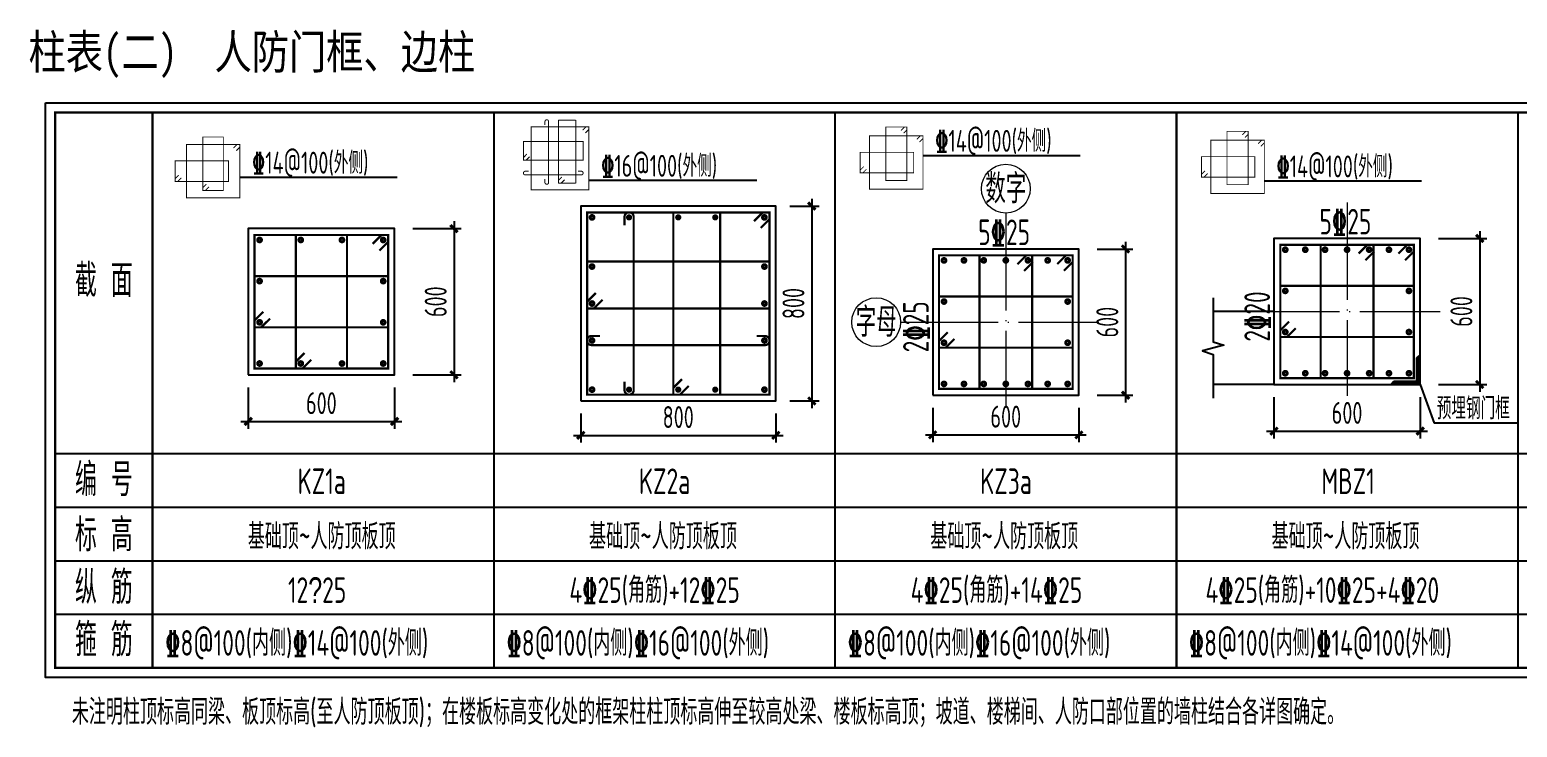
# Model space of a CAD drawing. Extents: x -502255 to 1362592, y -400300 to 332622.
# Drawn here: x 392964 to 423475, y -33413 to -19095 of the extents above; entities that cross this region are included whole.
import ezdxf
from ezdxf.enums import TextEntityAlignment as Align

# ---------------------------------------------------------------- set-up
doc = ezdxf.new("R2010")
doc.units = 0
doc.header["$LTSCALE"] = 1000
doc.header["$MEASUREMENT"] = 0
doc.linetypes.add('DOTE', pattern=[2.42, 2, -0.2, 0.02, -0.2])
doc.layers.add('AXIS_DE_NUM', color=7, linetype='Continuous', lineweight=13)
for name, color, linetype in [('COLU_DE', 7, 'Continuous'), ('COLU_DE_REIN', 1, 'Continuous'), ('DIM', 3, 'Continuous'), ('DOTE', 26, 'DOTE'), ('PUB_TEXT', 7, 'Continuous'), ('TAB', 7, 'Continuous'), ('TAB_TEXE', 7, 'Continuous'), ('TEXT', 53, 'Continuous'), ('THIN', 7, 'Continuous'), ('WALL', 2, 'Continuous')]:
    doc.layers.add(name, color=color, linetype=linetype)
doc.styles.add('TSSD_Axis', font='complex.shx', dxfattribs={"width": 0.7, "bigfont": 'hztxt.shx'})
doc.styles.add('TSSD_Dimension', font='tssdeng.shx', dxfattribs={"width": 0.7, "bigfont": 'Tssdchn.shx'})
doc.styles.add('TSSD_Label', font='tssdeng2.shx', dxfattribs={"width": 0.7, "bigfont": 'tssdchn.shx'})
doc.styles.add('TYDG_01', font='', dxfattribs={"width": 0.8})
doc.styles.get('TYDG_01').set_extended_font_data('SimSun')
doc.dimstyles.new('TSSD_30_150', dxfattribs={"dimtxt": 450, "dimasz": 150, "dimexe": 150, "dimexo": 375, "dimgap": 150, "dimtad": 1, "dimdec": 0, "dimlfac": 0.2, "dimzin": 0, "dimdsep": 46, "dimtxsty": 'TSSD_Dimension', "dimblk": 'ARCHTICK', "dimblk1": 'ARCHTICK', "dimblk2": 'ARCHTICK', "dimcen": 0, "dimdle": 150, "dimclrt": 7, "dimadec": 0, "dimazin": 0, "dimtfac": 1, "dimtdec": 0, "dimtix": 1, "dimtmove": 2, "dimatfit": 3, "dimfxl": 1, "dimtolj": 1, "dimtzin": 0, "dimarcsym": 0})

# ---------------------------------------------------------------- blocks, each defined once
blk = doc.blocks.new('_ArchTick')
at = {"color": 0, "linetype": 'ByBlock', "const_width": 0.4}
blk.add_lwpolyline([(-0.5, -0.5), (0.5, 0.5)], dxfattribs=at)
blk = doc.blocks.new('*D1632')
at = {"layer": 'Defpoints', "color": 0, "transparency": 16777216}
for p in [(421484, -23378), (421484, -26378), (422704, -26378)]:
    blk.add_point(p, dxfattribs=at)
at = {"layer": 'DIM', "color": 0, "lineweight": -2, "transparency": 16777216}
for p, q in [((421859, -23378), (422854, -23378)), ((422704, -23228), (422704, -26528)), ((421859, -26378), (422854, -26378))]:
    blk.add_line(p, q, dxfattribs=at)
at = {"layer": 'DIM', "color": 0, "lineweight": -2, "transparency": 16777216, "xscale": 150, "yscale": 150, "zscale": 150}
for p, rotation in [((422704, -23378), 90), ((422704, -26378), 270)]:
    blk.add_blockref('_ArchTick', p, dxfattribs=dict(at, rotation=rotation))
at = {"layer": 'DIM', "color": 7, "transparency": 16777216, "insert": (422329, -24878), "char_height": 450, "attachment_point": 5, "rotation": 90, "style": 'TSSD_Dimension'}
blk.add_mtext('\\A1;600', dxfattribs=at)
blk = doc.blocks.new('*D1633')
at = {"layer": 'Defpoints', "color": 0, "transparency": 16777216}
for p in [(418484, -26262), (421484, -26262), (421484, -27335)]:
    blk.add_point(p, dxfattribs=at)
at = {"layer": 'DIM', "color": 0, "lineweight": -2, "transparency": 16777216}
for p, q in [((418484, -26637), (418484, -27485)), ((421484, -26637), (421484, -27485)), ((418334, -27335), (421634, -27335))]:
    blk.add_line(p, q, dxfattribs=at)
at = {"layer": 'DIM', "color": 0, "lineweight": -2, "transparency": 16777216, "xscale": 150, "yscale": 150, "zscale": 150, "rotation": 180}
blk.add_blockref('_ArchTick', (418484, -27335), dxfattribs=at)
at = {"layer": 'DIM', "color": 0, "lineweight": -2, "transparency": 16777216, "xscale": 150, "yscale": 150, "zscale": 150}
blk.add_blockref('_ArchTick', (421484, -27335), dxfattribs=at)
at = {"layer": 'DIM', "color": 7, "transparency": 16777216, "insert": (419984, -26960), "char_height": 450, "attachment_point": 5, "style": 'TSSD_Dimension'}
blk.add_mtext('\\A1;600', dxfattribs=at)
blk = doc.blocks.new('mbjg')
at = {"layer": 'WALL'}
h = blk.add_hatch(dxfattribs=at)
h.set_pattern_fill('ANSI31', color=256, scale=177.992209, style=0)
h.set_pattern_definition([(45, (182039.926, 545654.064), (-15.73243726, 15.73243726), [])])
h.paths.add_polyline_path([(240754, -178366), (240154, -178366), (240214, -178437), (240682, -178437), (240682, -178916), (240754, -178966)])
for p, q in [((240154, -178366), (240214, -178437)), ((240154, -178366), (240754, -178366)), ((240214, -178437), (240682, -178437)), ((240682, -178437), (240682, -178916)), ((240754, -178366), (240754, -178966)), ((240682, -178916), (240754, -178966))]:
    blk.add_line(p, q, dxfattribs=at)
blk = doc.blocks.new('*D1638')
at = {"layer": 'Defpoints', "color": 0, "transparency": 16777216}
for p in [(400446, -23178), (400446, -26178), (401666, -26178)]:
    blk.add_point(p, dxfattribs=at)
at = {"layer": 'DIM', "color": 0, "lineweight": -2, "transparency": 16777216}
for p, q in [((400821, -23178), (401816, -23178)), ((401666, -23028), (401666, -26328)), ((400821, -26178), (401816, -26178))]:
    blk.add_line(p, q, dxfattribs=at)
at = {"layer": 'DIM', "color": 0, "lineweight": -2, "transparency": 16777216, "xscale": 150, "yscale": 150, "zscale": 150}
for p, rotation in [((401666, -23178), 90), ((401666, -26178), 270)]:
    blk.add_blockref('_ArchTick', p, dxfattribs=dict(at, rotation=rotation))
at = {"layer": 'DIM', "color": 7, "transparency": 16777216, "insert": (401291, -24678), "char_height": 450, "attachment_point": 5, "rotation": 90, "style": 'TSSD_Dimension'}
blk.add_mtext('\\A1;600', dxfattribs=at)
blk = doc.blocks.new('*D1639')
at = {"layer": 'Defpoints', "color": 0, "transparency": 16777216}
for p in [(397446, -26062), (400446, -26062), (400446, -27135)]:
    blk.add_point(p, dxfattribs=at)
at = {"layer": 'DIM', "color": 0, "lineweight": -2, "transparency": 16777216}
for p, q in [((397446, -26437), (397446, -27285)), ((400446, -26437), (400446, -27285)), ((397296, -27135), (400596, -27135))]:
    blk.add_line(p, q, dxfattribs=at)
at = {"layer": 'DIM', "color": 0, "lineweight": -2, "transparency": 16777216, "xscale": 150, "yscale": 150, "zscale": 150, "rotation": 180}
blk.add_blockref('_ArchTick', (397446, -27135), dxfattribs=at)
at = {"layer": 'DIM', "color": 0, "lineweight": -2, "transparency": 16777216, "xscale": 150, "yscale": 150, "zscale": 150}
blk.add_blockref('_ArchTick', (400446, -27135), dxfattribs=at)
at = {"layer": 'DIM', "color": 7, "transparency": 16777216, "insert": (398946, -26760), "char_height": 450, "attachment_point": 5, "style": 'TSSD_Dimension'}
blk.add_mtext('\\A1;600', dxfattribs=at)
blk = doc.blocks.new('*D1640')
at = {"layer": 'Defpoints', "color": 0, "transparency": 16777216}
for p in [(408181, -22715), (408181, -26715), (409004, -26715)]:
    blk.add_point(p, dxfattribs=at)
at = {"layer": 'DIM', "color": 0, "lineweight": -2, "transparency": 16777216}
for p, q in [((409004, -22565), (409004, -26865)), ((408556, -22715), (409154, -22715)), ((408556, -26715), (409154, -26715))]:
    blk.add_line(p, q, dxfattribs=at)
at = {"layer": 'DIM', "color": 0, "lineweight": -2, "transparency": 16777216, "xscale": 150, "yscale": 150, "zscale": 150}
for p, rotation in [((409004, -22715), 90), ((409004, -26715), 270)]:
    blk.add_blockref('_ArchTick', p, dxfattribs=dict(at, rotation=rotation))
at = {"layer": 'DIM', "color": 7, "transparency": 16777216, "insert": (408629, -24715), "char_height": 450, "attachment_point": 5, "rotation": 90, "style": 'TSSD_Dimension'}
blk.add_mtext('\\A1;800', dxfattribs=at)
blk = doc.blocks.new('*D1641')
at = {"layer": 'Defpoints', "color": 0, "transparency": 16777216}
for p in [(404265, -26598), (408265, -26598), (408265, -27421)]:
    blk.add_point(p, dxfattribs=at)
at = {"layer": 'DIM', "color": 0, "lineweight": -2, "transparency": 16777216}
for p, q in [((404265, -26973), (404265, -27571)), ((408265, -26973), (408265, -27571)), ((404115, -27421), (408415, -27421))]:
    blk.add_line(p, q, dxfattribs=at)
at = {"layer": 'DIM', "color": 0, "lineweight": -2, "transparency": 16777216, "xscale": 150, "yscale": 150, "zscale": 150, "rotation": 180}
blk.add_blockref('_ArchTick', (404265, -27421), dxfattribs=at)
at = {"layer": 'DIM', "color": 0, "lineweight": -2, "transparency": 16777216, "xscale": 150, "yscale": 150, "zscale": 150}
blk.add_blockref('_ArchTick', (408265, -27421), dxfattribs=at)
at = {"layer": 'DIM', "color": 7, "transparency": 16777216, "insert": (406265, -27046), "char_height": 450, "attachment_point": 5, "style": 'TSSD_Dimension'}
blk.add_mtext('\\A1;800', dxfattribs=at)
blk = doc.blocks.new('*D1642')
at = {"layer": 'Defpoints', "color": 0, "transparency": 16777216}
for p in [(414484, -23597), (414484, -26597), (415441, -26597)]:
    blk.add_point(p, dxfattribs=at)
at = {"layer": 'DIM', "color": 0, "lineweight": -2, "transparency": 16777216}
for p, q in [((415441, -23447), (415441, -26747)), ((414859, -23597), (415591, -23597)), ((414859, -26597), (415591, -26597))]:
    blk.add_line(p, q, dxfattribs=at)
at = {"layer": 'DIM', "color": 0, "lineweight": -2, "transparency": 16777216, "xscale": 150, "yscale": 150, "zscale": 150}
for p, rotation in [((415441, -23597), 90), ((415441, -26597), 270)]:
    blk.add_blockref('_ArchTick', p, dxfattribs=dict(at, rotation=rotation))
at = {"layer": 'DIM', "color": 7, "transparency": 16777216, "insert": (415066, -25097), "char_height": 450, "attachment_point": 5, "rotation": 90, "style": 'TSSD_Dimension'}
blk.add_mtext('\\A1;600', dxfattribs=at)
blk = doc.blocks.new('*D1643')
at = {"layer": 'Defpoints', "color": 0, "transparency": 16777216}
for p in [(411484, -26480), (414484, -26480), (414484, -27412)]:
    blk.add_point(p, dxfattribs=at)
at = {"layer": 'DIM', "color": 0, "lineweight": -2, "transparency": 16777216}
for p, q in [((411484, -26855), (411484, -27562)), ((414484, -26855), (414484, -27562)), ((411334, -27412), (414634, -27412))]:
    blk.add_line(p, q, dxfattribs=at)
at = {"layer": 'DIM', "color": 0, "lineweight": -2, "transparency": 16777216, "xscale": 150, "yscale": 150, "zscale": 150, "rotation": 180}
blk.add_blockref('_ArchTick', (411484, -27412), dxfattribs=at)
at = {"layer": 'DIM', "color": 0, "lineweight": -2, "transparency": 16777216, "xscale": 150, "yscale": 150, "zscale": 150}
blk.add_blockref('_ArchTick', (414484, -27412), dxfattribs=at)
at = {"layer": 'DIM', "color": 7, "transparency": 16777216, "insert": (412984, -27037), "char_height": 450, "attachment_point": 5, "style": 'TSSD_Dimension'}
blk.add_mtext('\\A1;600', dxfattribs=at)
blk = doc.blocks.new('ts_axno')
at = {"color": 0, "linetype": 'ByBlock', "lineweight": -2}
blk.add_circle((0, 0), 0.5, dxfattribs=at)
at = {"color": 0, "linetype": 'ByBlock', "lineweight": -2, "style": 'TSSD_Axis', "width": 0.7}
blk.add_attdef('A', text='', height=0.6, dxfattribs=at).set_placement((0, 0), align=Align.MIDDLE_CENTER)

msp = doc.modelspace()

# ---------------------------------------------------------------- linework, layer by layer
for p, q in [((418484.4, -24878.4), (417237.9, -24878.4)), ((418484.4, -26378.4), (417237.9, -26378.4))]:
    msp.add_line(p, q)
at = {"layer": 'COLU_DE'}
for points in [[(404265.4, -26715), (408265.4, -26715), (408265.4, -22715), (404265.4, -22715)], [(397445.9, -26178.4), (400445.9, -26178.4), (400445.9, -23178.4), (397445.9, -23178.4)], [(418484.4, -26378.4), (421484.4, -26378.4), (421484.4, -23378.4), (418484.4, -23378.4)], [(411484.4, -26597.2), (414484.4, -26597.2), (414484.4, -23597.2), (411484.4, -23597.2)]]:
    msp.add_lwpolyline(points, close=True, dxfattribs=at)
at = {"layer": 'COLU_DE_REIN'}
for points, const_width in [([(403606.4, -22131.6), (403606.4, -20981, 1), (403531.5, -20981), (403531.5, -21050.1)], 20), ([(403288.1, -22074.9), (403126.7, -22074.9, -1), (403126.7, -22000), (403195.8, -22000)], 20), ([(403225.9, -22074.9), (404276.8, -22074.9, 1), (404276.8, -22000), (404207.6, -22000)], 20), ([(403606.4, -22069.4), (403606.4, -22230.8, -1), (403531.5, -22230.8), (403531.5, -22161.6)], 20), ([(405163.9, -26320.6), (405163.9, -26493.4, 1), (405351.1, -26493.4), (405351.1, -22936.5, 1), (405163.9, -22936.5), (405163.9, -23109.3)], 45), ([(407871.1, -25381.6), (408043.9, -25381.6, -1), (408043.9, -25568.8), (404487, -25568.8, -1), (404487, -25381.6), (404659.8, -25381.6)], 45)]:
    msp.add_lwpolyline(points, format="xyb", dxfattribs=dict(at, const_width=const_width))
for points, const_width in [([(403809.2, -22245.1), (403809.2, -20949.1)], 20), ([(404162.3, -20949.1), (403809.2, -20949.1)], 20), ([(404162.3, -22245.1), (404162.3, -20949.1)], 20), ([(404378.9, -21085.4), (404306.9, -21157.3)], 20), ([(404362, -21212.5), (404434, -21140.5)], 20), ([(410521.6, -22188.2), (410521.6, -21092.2), (410954.5, -21092.2), (410954.5, -22188.2), (410521.6, -22188.2), (410521.6, -22168.6)], 18), ([(410905.1, -21092.2), (410833.2, -21164.2)], 18), ([(410888.3, -21219.4), (410960.3, -21147.4)], 18), ([(411231.3, -21273.8), (411159.4, -21345.8)], 18), ([(411214.5, -21400.9), (411286.5, -21328.9)], 18), ([(417521.6, -22276.6), (417521.6, -21180.6), (417954.5, -21180.6), (417954.5, -22276.6), (417521.6, -22276.6), (417521.6, -22256.9)], 18), ([(417905.1, -21180.6), (417833.2, -21252.6)], 18), ([(417888.3, -21307.7), (417960.3, -21235.7)], 18), ([(418231.3, -21362.1), (418159.4, -21434.1)], 18), ([(397218.2, -21450.5), (397146.3, -21522.5)], 20), ([(397201.4, -21577.6), (397273.4, -21505.7)], 20), ([(403161.6, -21647.1), (403089.7, -21719.1)], 20), ([(410569.2, -21611.8), (409997.8, -21611.8), (409997.8, -22031.5), (411093.8, -22031.5), (411093.8, -21641.5), (411093.8, -21611.8), (410569.2, -21611.8)], 18), ([(418214.5, -21489.3), (418286.5, -21417.3)], 18), ([(403144.8, -21774.2), (403216.8, -21702.2)], 20), ([(410069.4, -21904.4), (409997.4, -21976.3)], 18), ([(410052.5, -22031.5), (410124.5, -21959.5)], 18), ([(417569.2, -21700.1), (416997.8, -21700.1), (416997.8, -22119.9), (418093.8, -22119.9), (418093.8, -21729.8), (418093.8, -21700.1), (417569.2, -21700.1)], 18), ([(396019.3, -22081.2), (395947.3, -22153.2)], 20), ([(396002.5, -22208.4), (396074.5, -22136.4)], 20), ([(396586.7, -22265.8), (396514.7, -22337.8)], 20), ([(403880.7, -22117.9), (403808.7, -22189.9)], 20), ([(404162.3, -22245.1), (403809.2, -22245.1)], 20), ([(403863.9, -22245.1), (403935.9, -22173.1)], 20), ([(417069.4, -21992.7), (416997.4, -22064.7)], 18), ([(417052.5, -22119.9), (417124.5, -22047.9)], 18), ([(396569.9, -22393), (396641.9, -22321)], 20), ([(406163.5, -26585), (406163.5, -22845)], 45), ([(407126.4, -26585), (407126.4, -22845)], 45), ([(407998.7, -22845), (407818.7, -23025)], 45), ([(407956.6, -23162.9), (408136.5, -22982.9)], 45), ([(398420.9, -26048.4), (398420.9, -23308.4)], 45), ([(399469.8, -26048.4), (399469.8, -23308.4)], 45), ([(400179.1, -23308.4), (399999.2, -23488.4)], 45), ([(400137, -23626.3), (400317, -23446.3)], 45), ([(419443.2, -26248.4), (419443.2, -23508.4)], 45), ([(420402.2, -23508.4), (420222.2, -23688.4)], 45), ([(420525.6, -26248.4), (420525.6, -23508.4)], 45), ([(421217.6, -23508.4), (421037.7, -23688.4)], 45), ([(412443.2, -26467.2), (412443.2, -23727.2)], 45), ([(413402.2, -23727.2), (413222.2, -23907.1)], 45), ([(413525.6, -26467.2), (413525.6, -23727.2)], 45), ([(414217.6, -23727.2), (414037.7, -23907.1)], 45), ([(420360.1, -23826.3), (420540, -23646.3)], 45), ([(421175.5, -23826.3), (421355.5, -23646.3)], 45), ([(408135.4, -23853.9), (408135.4, -23853.9), (404395.4, -23853.9), (404395.4, -23853.9)], 45), ([(405351.1, -24590), (405351.1, -23940)], 45), ([(413360.1, -24045), (413540, -23865.1)], 45), ([(414175.5, -24045), (414355.5, -23865.1)], 45), ([(400315.9, -24153.4), (400315.9, -24153.4), (397575.9, -24153.4), (397575.9, -24153.4)], 45), ([(421354.4, -24353.4), (421354.4, -24353.4), (418614.4, -24353.4), (418614.4, -24353.4)], 45), ([(404574.3, -24499.3), (404394.3, -24679.3)], 45), ([(404532.2, -24817.1), (404712.2, -24637.2)], 45), ([(414354.4, -24572.2), (414354.4, -24572.2), (411614.4, -24572.2), (411614.4, -24572.2)], 45), ([(397754.8, -24884.9), (397574.8, -25064.9)], 45), ([(397712.7, -25202.7), (397892.6, -25022.8)], 45), ([(408135.4, -24817.1), (408135.4, -24817.1), (404395.4, -24817.1), (404395.4, -24817.1)], 45), ([(400315.9, -25202.7), (400315.9, -25202.7), (397575.9, -25202.7), (397575.9, -25202.7)], 45), ([(411793.3, -25303.6), (411613.3, -25483.6)], 45), ([(418793.3, -25084.9), (418613.3, -25264.9)], 45), ([(418751.2, -25402.7), (418931.2, -25222.8)], 45), ([(414354.4, -25621.5), (414354.4, -25621.5), (411614.4, -25621.5), (411614.4, -25621.5)], 45), ([(411751.2, -25621.5), (411931.2, -25441.5)], 45), ([(421354.4, -25402.7), (421354.4, -25402.7), (418614.4, -25402.7), (418614.4, -25402.7)], 45), ([(398599.8, -25730.6), (398419.8, -25910.6)], 45), ([(398557.7, -26048.4), (398737.6, -25868.5)], 45), ([(406342.3, -26267.1), (406162.4, -26447.1)], 45), ([(406300.3, -26585), (406480.2, -26405)], 45)]:
    msp.add_lwpolyline(points, dxfattribs=dict(at, const_width=const_width))
for points, const_width in [([(396515.2, -21297), (396934.7, -21297), (396934.7, -22393), (396515.2, -22393)], 20), ([(403251.2, -22381.4), (404433.6, -22381.4), (404433.6, -21085.4), (403251.2, -21085.4)], 20), ([(410190.1, -22369.8), (411286.1, -22369.8), (411286.1, -21273.8), (410190.1, -21273.8)], 18), ([(417190.1, -22458.1), (418286.1, -22458.1), (418286.1, -21362.1), (417190.1, -21362.1)], 18), ([(396177, -22546.5), (397273, -22546.5), (397273, -21450.5), (396177, -21450.5)], 20), ([(403090.1, -21388.9), (404313.4, -21388.9), (404313.4, -21774.2), (403090.1, -21774.2)], 20), ([(395947.8, -21788.6), (397043.8, -21788.6), (397043.8, -22208.4), (395947.8, -22208.4)], 20), ([(404395.4, -26585), (408135.4, -26585), (408135.4, -22845), (404395.4, -22845)], 45), ([(397575.9, -26048.4), (400315.9, -26048.4), (400315.9, -23308.4), (397575.9, -23308.4)], 45), ([(418614.4, -26248.4), (421354.4, -26248.4), (421354.4, -23508.4), (418614.4, -23508.4)], 45), ([(411614.4, -26467.2), (414354.4, -26467.2), (414354.4, -23727.2), (411614.4, -23727.2)], 45)]:
    msp.add_lwpolyline(points, close=True, dxfattribs=dict(at, const_width=const_width))
for points, const_width in [([(404465.7, -22947.1, 1), (404529.1, -22947.1, 1)], 75), ([(408065.2, -22947.1, -1), (408001.8, -22947.1, -1)], 75), ([(405224.7, -22947.1, 1), (405288.1, -22947.1, 1)], 63.4), ([(406233.7, -22947.1, 1), (406297.1, -22947.1, 1)], 63.4), ([(406992.8, -22947.1, 1), (407056.1, -22947.1, 1)], 63.4), ([(397646.2, -23410.6, 1), (397709.5, -23410.6, 1)], 75), ([(398491.2, -23410.6, 1), (398554.5, -23410.6, 1)], 75), ([(399336.2, -23410.6, 1), (399399.5, -23410.6, 1)], 75), ([(400245.6, -23410.6, -1), (400182.3, -23410.6, -1)], 75), ([(411684.7, -23829.3, 1), (411748, -23829.3, 1)], 75), ([(412094.1, -23829.3, 1), (412157.5, -23829.3, 1)], 75), ([(412563.5, -23829.3, -1), (412500.2, -23829.3, -1)], 75), ([(412952.7, -23829.3, 1), (413016.1, -23829.3, 1)], 75), ([(413405.3, -23829.3, 1), (413468.7, -23829.3, 1)], 75), ([(413874.7, -23829.3, -1), (413811.4, -23829.3, -1)], 75), ([(414284.1, -23829.3, -1), (414220.8, -23829.3, -1)], 75), ([(418684.7, -23610.6, 1), (418748, -23610.6, 1)], 75), ([(419094.1, -23610.6, 1), (419157.5, -23610.6, 1)], 75), ([(419563.5, -23610.6, -1), (419500.2, -23610.6, -1)], 75), ([(419952.7, -23610.6, 1), (420016.1, -23610.6, 1)], 75), ([(420405.3, -23610.6, 1), (420468.7, -23610.6, 1)], 75), ([(420874.7, -23610.6, -1), (420811.4, -23610.6, -1)], 75), ([(421284.1, -23610.6, -1), (421220.8, -23610.6, -1)], 75), ([(404465.7, -23956.1, 1), (404529.1, -23956.1, 1)], 75), ([(408065.2, -23956.1, -1), (408001.8, -23956.1, -1)], 75), ([(397646.2, -24255.6, 1), (397709.5, -24255.6, 1)], 75), ([(400245.6, -24255.6, -1), (400182.3, -24255.6, -1)], 75), ([(418684.7, -24455.6, 1), (418748, -24455.6, 1)], 75), ([(421284.1, -24455.6, -1), (421220.8, -24455.6, -1)], 75), ([(404465.7, -24715, 1), (404529.1, -24715, 1)], 75), ([(408065.2, -24715, -1), (408001.8, -24715, -1)], 75), ([(411684.7, -24674.3, 1), (411748, -24674.3, 1)], 75), ([(414284.1, -24674.3, -1), (414220.8, -24674.3, -1)], 75), ([(397646.2, -25100.6, 1), (397709.5, -25100.6, 1)], 75), ([(400245.6, -25100.6, -1), (400182.3, -25100.6, -1)], 75), ([(418684.7, -25300.6, 1), (418748, -25300.6, 1)], 75), ([(421284.1, -25300.6, -1), (421220.8, -25300.6, -1)], 75), ([(404465.7, -25473.9, 1), (404529.1, -25473.9, 1)], 75), ([(408065.2, -25473.9, -1), (408001.8, -25473.9, -1)], 75), ([(411684.7, -25519.3, 1), (411748, -25519.3, 1)], 75), ([(414284.1, -25519.3, -1), (414220.8, -25519.3, -1)], 75), ([(397646.2, -25946.3, -1), (397709.5, -25946.3, -1)], 75), ([(398491.2, -25946.3, -1), (398554.5, -25946.3, -1)], 75), ([(399336.2, -25946.3, -1), (399399.5, -25946.3, -1)], 75), ([(400245.6, -25946.3, 1), (400182.3, -25946.3, 1)], 75), ([(418684.7, -26146.3, -1), (418748, -26146.3, -1)], 75), ([(419094.1, -26146.3, -1), (419157.5, -26146.3, -1)], 75), ([(419563.5, -26146.3, 1), (419500.2, -26146.3, 1)], 75), ([(419952.7, -26146.3, -1), (420016.1, -26146.3, -1)], 75), ([(420405.3, -26146.3, -1), (420468.7, -26146.3, -1)], 75), ([(420874.7, -26146.3, 1), (420811.4, -26146.3, 1)], 75), ([(421284.1, -26146.3, 1), (421220.8, -26146.3, 1)], 75), ([(404465.7, -26482.8, -1), (404529.1, -26482.8, -1)], 75), ([(405224.7, -26482.8, -1), (405288.1, -26482.8, -1)], 63.4), ([(406233.7, -26482.8, -1), (406297.1, -26482.8, -1)], 63.4), ([(406992.8, -26482.8, -1), (407056.1, -26482.8, -1)], 63.4), ([(408065.2, -26482.8, 1), (408001.8, -26482.8, 1)], 75), ([(411684.7, -26365, -1), (411748, -26365, -1)], 75), ([(412094.1, -26365, -1), (412157.5, -26365, -1)], 75), ([(412563.5, -26365, 1), (412500.2, -26365, 1)], 75), ([(412952.7, -26365, -1), (413016.1, -26365, -1)], 75), ([(413405.3, -26365, -1), (413468.7, -26365, -1)], 75), ([(413874.7, -26365, 1), (413811.4, -26365, 1)], 75), ([(414284.1, -26365, 1), (414220.8, -26365, 1)], 75)]:
    msp.add_lwpolyline(points, format="xyb", close=True, dxfattribs=dict(at, const_width=const_width))
at = {"layer": 'DOTE', "linetype": 'DOTE', "lineweight": 9}
for p, q in [((412984.4, -22858), (412984.4, -26826.5)), ((419984.4, -22639.3), (419984.4, -26607.8)), ((417825.5, -24878.4), (421892.6, -24878.4)), ((410825.5, -25097.2), (414892.6, -25097.2))]:
    msp.add_line(p, q, dxfattribs=at)
at = {"layer": 'TAB'}
for p, q in [((393484.4, -27794.4), (437484.4, -27794.4)), ((393484.4, -28894.4), (437484.4, -28894.4)), ((393484.4, -29994.4), (437484.4, -29994.4)), ((393484.4, -31094.4), (437484.4, -31094.4)), ((393484.4, -32194.4), (437484.4, -32194.4))]:
    msp.add_line(p, q, dxfattribs=at)
for points in [[(393284.4, -20594.4), (437684.4, -20594.4), (437684.4, -32394.4), (393284.4, -32394.4)], [(393484.4, -20794.4), (395484.4, -20794.4), (395484.4, -32194.4), (393484.4, -32194.4)], [(395484.4, -20794.4), (402484.4, -20794.4), (402484.4, -32194.4), (395484.4, -32194.4)], [(409484.4, -20794.4), (402484.4, -20794.4), (402484.4, -32194.4), (409484.4, -32194.4)], [(409484.4, -20794.4), (416484.4, -20794.4), (416484.4, -32194.4), (409484.4, -32194.4)], [(416484.4, -20794.4), (423484.4, -20794.4), (423484.4, -32194.4), (416484.4, -32194.4)], [(395484.4, -32194.4), (402484.4, -32194.4), (402484.4, -32194.4), (395484.4, -32194.4)], [(402484.4, -32194.4), (409484.4, -32194.4), (409484.4, -32194.4), (402484.4, -32194.4)], [(409484.4, -32194.4), (416484.4, -32194.4), (416484.4, -32194.4), (409484.4, -32194.4)]]:
    msp.add_lwpolyline(points, close=True, dxfattribs=at)
at = {"layer": 'TAB', "const_width": 50}
for points in [[(393484.4, -20794.4), (437484.4, -20794.4), (437484.4, -32194.4), (393484.4, -32194.4)], [(393484.4, -32194.4), (437484.4, -32194.4), (437484.4, -20794.4), (393484.4, -20794.4)], [(393484.4, -32194.4), (437484.4, -32194.4), (437484.4, -32194.4), (393484.4, -32194.4)]]:
    msp.add_lwpolyline(points, close=True, dxfattribs=at)
at = {"layer": 'TAB_TEXE'}
for p, q in [((411286.1, -21674.1), (414510.5, -21674.1)), ((397273, -22122.7), (400497.4, -22122.7)), ((404433.6, -22186.3), (407878.6, -22186.3)), ((418286.1, -22199.4), (421510.5, -22199.4)), ((421484.4, -26378.4), (421767.4, -27172.2)), ((423464.6, -27172.2), (421767.4, -27172.2))]:
    msp.add_line(p, q, dxfattribs=at)
at = {"layer": 'TEXT'}
msp.add_lwpolyline([(393484.4, -32194.4), (395484.4, -32194.4), (395484.4, -32194.4), (393484.4, -32194.4)], close=True, dxfattribs=at)
at = {"layer": 'THIN'}
msp.add_lwpolyline([(417237.9, -24598.4), (417237.9, -25498.4), (417457.9, -25568.4), (417017.9, -25688.4), (417237.9, -25758.4), (417237.9, -26658.4)], dxfattribs=at)

# ---------------------------------------------------------------- block references
at = {"xscale": -1, "rotation": 180}
msp.add_blockref('mbjg', (180730.8, -204744.1), dxfattribs=at)
at = {"layer": 'AXIS_DE_NUM'}
ref = msp.add_blockref('ts_axno', (412984.4, -22358), dxfattribs=dict(at, xscale=1000, yscale=1000, zscale=1000))
ref.add_attrib('1', '数字', dxfattribs={"height": 600, "style": 'TSSD_Axis', "width": 0.7}).set_placement((412984.4, -22358), align=Align.MIDDLE_CENTER)
ref = msp.add_blockref('ts_axno', (410325.5, -25097.2), dxfattribs=dict(at, xscale=1000, yscale=1000, zscale=1000))
ref.add_attrib('A', '字母', dxfattribs={"height": 600, "style": 'TSSD_Axis', "width": 0.7}).set_placement((410325.5, -25097.2), align=Align.MIDDLE_CENTER)

# ---------------------------------------------------------------- texts
at = {"layer": 'PUB_TEXT', "linetype": 'Continuous', "style": 'TYDG_01', "width": 0.8}
msp.add_text('柱表(二)  人防门框、边柱', height=700, dxfattribs=at).set_placement((397519.2, -19899.1), align=Align.CENTER)
at = {"layer": 'TAB_TEXE', "style": 'TSSD_Label', "width": 0.7}
for s, height, p in [('\x8414@100(外侧)', 450, (411537.5, -21600.8)), ('\x8414@100(外侧)', 450, (397524.5, -22049.3)), ('\x8416@100(外侧)', 450, (404685.1, -22112.9)), ('\x8414@100(外侧)', 450, (418537.5, -22126.1)), ('5\x8425', 525, (419417.5, -23296.5)), ('5\x8425', 525, (412417.5, -23515.2)), ('预埋钢门框', 450, (421824.9, -27092.3)), ('KZ1a', 525, (398458.5, -28625.4)), ('KZ2a', 525, (405458.5, -28625.4)), ('KZ3a', 525, (412458.5, -28625.4)), ('MBZ1', 525, (419458.5, -28625.4)), ('基础顶~人防顶板顶', 525, (397435.8, -29759.5)), ('基础顶~人防顶板顶', 525, (404435.8, -29759.5)), ('基础顶~人防顶板顶', 525, (411435.8, -29759.5)), ('基础顶~人防顶板顶', 525, (418435.8, -29759.5)), ('12\ue53225', 525, (398261.4, -30859.5)), ('4\x8425(角筋)+12\x8425', 525, (404032.1, -30859.5)), ('4\x8425(角筋)+14\x8425', 525, (411032.1, -30859.5)), ('4\x8425(角筋)+10\x8425+4\x8420', 525, (417079.8, -30859.5)), ('\x848@100(内侧)\x8414@100(外侧)', 525, (395740.9, -31944.3)), ('\x848@100(内侧)\x8416@100(外侧)', 525, (402740.9, -31944.3)), ('\x848@100(内侧)\x8416@100(外侧)', 525, (409740.9, -31944.3)), ('\x848@100(内侧)\x8414@100(外侧)', 525, (416736.7, -31944.3)), ('未注明柱顶标高同梁、板顶标高(至人防顶板顶)；在楼板标高变化处的框架柱柱顶标高伸至较高处梁、楼板标高顶；坡道、楼梯间、人防口部位置的墙柱结合各详图确定。', 525, (393827.4, -33361.1))]:
    msp.add_text(s, height=height, dxfattribs=at).set_placement(p)
for s, p in [('2\x8425', (411402.5, -25717.6)), ('2\x8420', (418402.5, -25498.9))]:
    msp.add_text(s, height=525, rotation=90, dxfattribs=at).set_placement(p)
at = {"layer": 'TEXT', "style": 'TSSD_Label', "width": 0.7}
for s, p in [('截 面', (394484.4, -24243.3)), ('编 号', (394484.4, -28331.8)), ('标 高', (394484.4, -29467)), ('纵 筋', (394484.4, -30541.8)), ('箍 筋', (394484.4, -31617.5))]:
    msp.add_text(s, height=675, dxfattribs=at).set_placement(p, align=Align.MIDDLE_CENTER)

# ---------------------------------------------------------------- dimensions: what is measured, and where the dimension line sits
at = {"layer": 'DIM'}
for base, p1, p2, picture, middle in [((409004, -26715), (408180.8, -22715), (408180.8, -26715), '*D1640', (408629, -24715)), ((401665.5, -26178.4), (400445.9, -23178.4), (400445.9, -26178.4), '*D1638', (401290.5, -24678.4)), ((415441.1, -26597.2), (414484.4, -23597.2), (414484.4, -26597.2), '*D1642', (415066.1, -25097.2)), ((422704.1, -26378.4), (421484.4, -23378.4), (421484.4, -26378.4), '*D1632', (422329.1, -24878.4))]:
    dim = msp.add_linear_dim(base=base, p1=p1, p2=p2, angle=90, dimstyle='TSSD_30_150', dxfattribs=at)
    dim.commit()
    dim.dimension.update_dxf_attribs({"geometry": picture, "text_midpoint": middle})
for base, p1, p2, picture, middle in [((400445.9, -27134.8), (397445.9, -26061.6), (400445.9, -26061.6), '*D1639', (398945.9, -26759.8)), ((414484.4, -27412), (411484.4, -26480.3), (414484.4, -26480.3), '*D1643', (412984.4, -27037)), ((421484.4, -27334.8), (418484.4, -26261.6), (421484.4, -26261.6), '*D1633', (419984.4, -26959.8)), ((408265.4, -27421.3), (404265.4, -26598.1), (408265.4, -26598.1), '*D1641', (406265.4, -27046.3))]:
    dim = msp.add_linear_dim(base=base, p1=p1, p2=p2, dimstyle='TSSD_30_150', dxfattribs=at)
    dim.commit()
    dim.dimension.update_dxf_attribs({"geometry": picture, "text_midpoint": middle})

doc.saveas('drawing.dxf')
